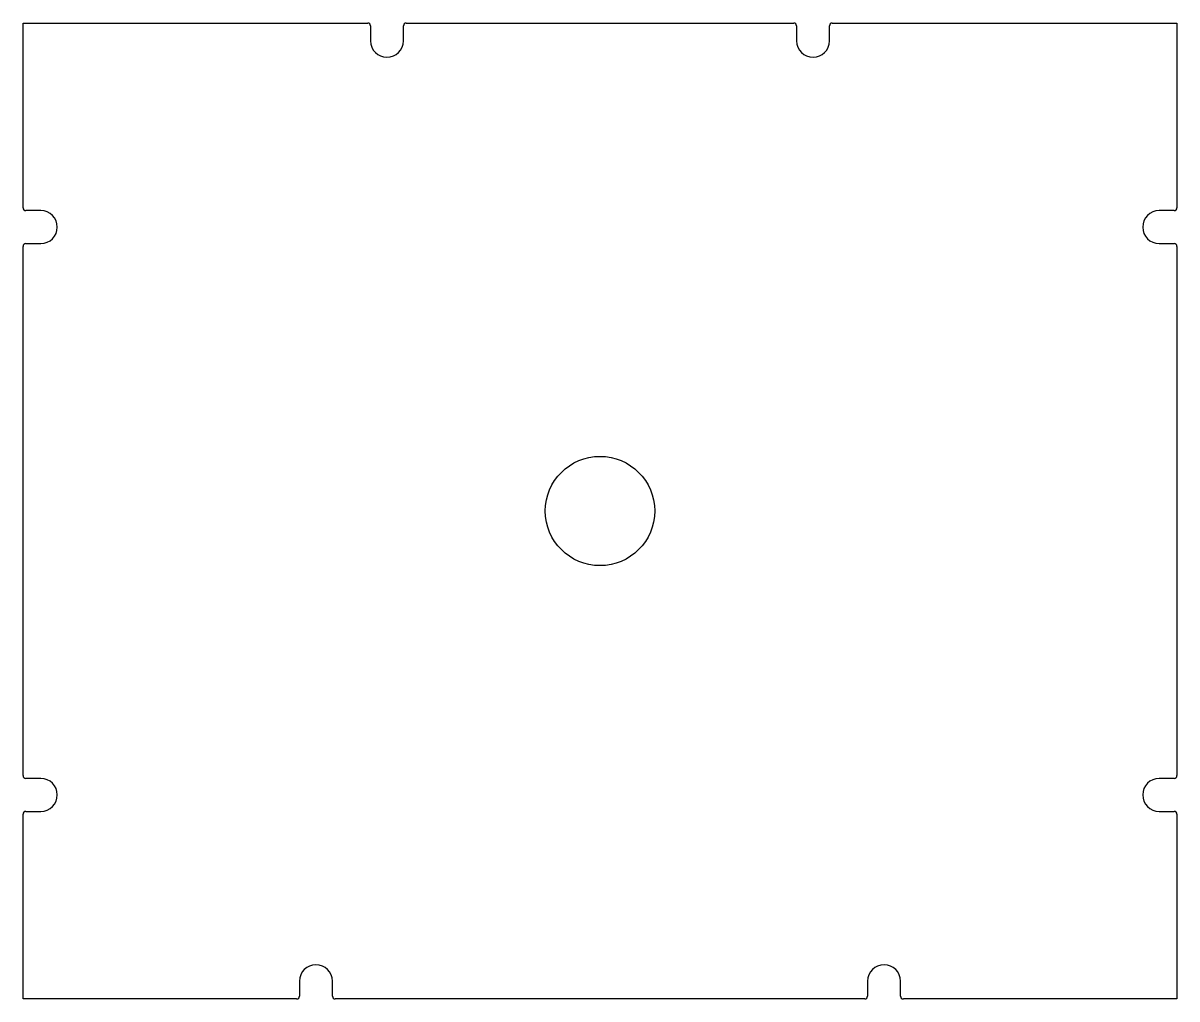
# Model space of a CAD drawing. Extents: x -2.03 to 2.03, y -1.72 to 1.72.
import ezdxf

# ---------------------------------------------------------------- set-up
doc = ezdxf.new("R2010")
doc.units = 0
doc.layers.get('0').update_dxf_attribs({"linetype": 'CONTINUOUS'})

msp = doc.modelspace()

# ---------------------------------------------------------------- linework, layer by layer
at = {"color": 7, "linetype": 'CONTINUOUS'}
for p, q in [((-2.03125, 1.068), (-2.03125, 1.71875)), ((-2.03125, 1.71875), (-0.818, 1.71875)), ((-0.808, 1.70875), (-0.808, 1.65625)), ((-0.692, 1.65625), (-0.692, 1.70875)), ((-0.682, 1.71875), (0.682, 1.71875)), ((0.692, 1.70875), (0.692, 1.65625)), ((0.808, 1.65625), (0.808, 1.70875)), ((0.818, 1.71875), (2.03125, 1.71875)), ((2.03125, 1.71875), (2.03125, 1.068)), ((-1.96875, 1.058), (-2.02125, 1.058)), ((2.02125, 1.058), (1.96875, 1.058)), ((-2.02125, 0.942), (-1.96875, 0.942)), ((1.96875, 0.942), (2.02125, 0.942)), ((-2.03125, -0.932), (-2.03125, 0.932)), ((2.03125, 0.932), (2.03125, -0.932)), ((-1.96875, -0.942), (-2.02125, -0.942)), ((2.02125, -0.942), (1.96875, -0.942)), ((-2.03125, -1.71875), (-2.03125, -1.068)), ((-2.02125, -1.058), (-1.96875, -1.058)), ((1.96875, -1.058), (2.02125, -1.058)), ((2.03125, -1.068), (2.03125, -1.71875)), ((-1.058, -1.65625), (-1.058, -1.70875)), ((-0.942, -1.70875), (-0.942, -1.65625)), ((0.942, -1.65625), (0.942, -1.70875)), ((1.058, -1.70875), (1.058, -1.65625)), ((-1.068, -1.71875), (-2.03125, -1.71875)), ((0.932, -1.71875), (-0.932, -1.71875)), ((2.03125, -1.71875), (1.068, -1.71875))]:
    msp.add_line(p, q, dxfattribs=at)
msp.add_circle((0, 0), 0.1925, dxfattribs=at)
for centre, radius, start, end in [((-0.818, 1.70875), 0.01, 0, 90), ((-0.682, 1.70875), 0.01, 90, 180), ((0.682, 1.70875), 0.01, 0, 90), ((0.818, 1.70875), 0.01, 90, 180), ((-0.75, 1.65625), 0.058, 180, 0), ((0.75, 1.65625), 0.058, 180, 0), ((-2.02125, 1.068), 0.01, 180, 270), ((-1.96875, 1), 0.058, 270, 90), ((1.96875, 1), 0.058, 90, 270), ((2.02125, 1.068), 0.01, 270, 0), ((-2.02125, 0.932), 0.01, 90, 180), ((2.02125, 0.932), 0.01, 0, 90), ((-2.02125, -0.932), 0.01, 180, 270), ((2.02125, -0.932), 0.01, 270, 0), ((-1.96875, -1), 0.058, 270, 90), ((1.96875, -1), 0.058, 90, 270), ((-2.02125, -1.068), 0.01, 90, 180), ((2.02125, -1.068), 0.01, 0, 90), ((-1, -1.65625), 0.058, 0, 180), ((1, -1.65625), 0.058, 0, 180), ((-1.068, -1.70875), 0.01, 270, 360), ((-0.932, -1.70875), 0.01, 180, 270), ((0.932, -1.70875), 0.01, 270, 360), ((1.068, -1.70875), 0.01, 180, 270)]:
    msp.add_arc(centre, radius, start, end, dxfattribs=at)

doc.saveas('drawing.dxf')
